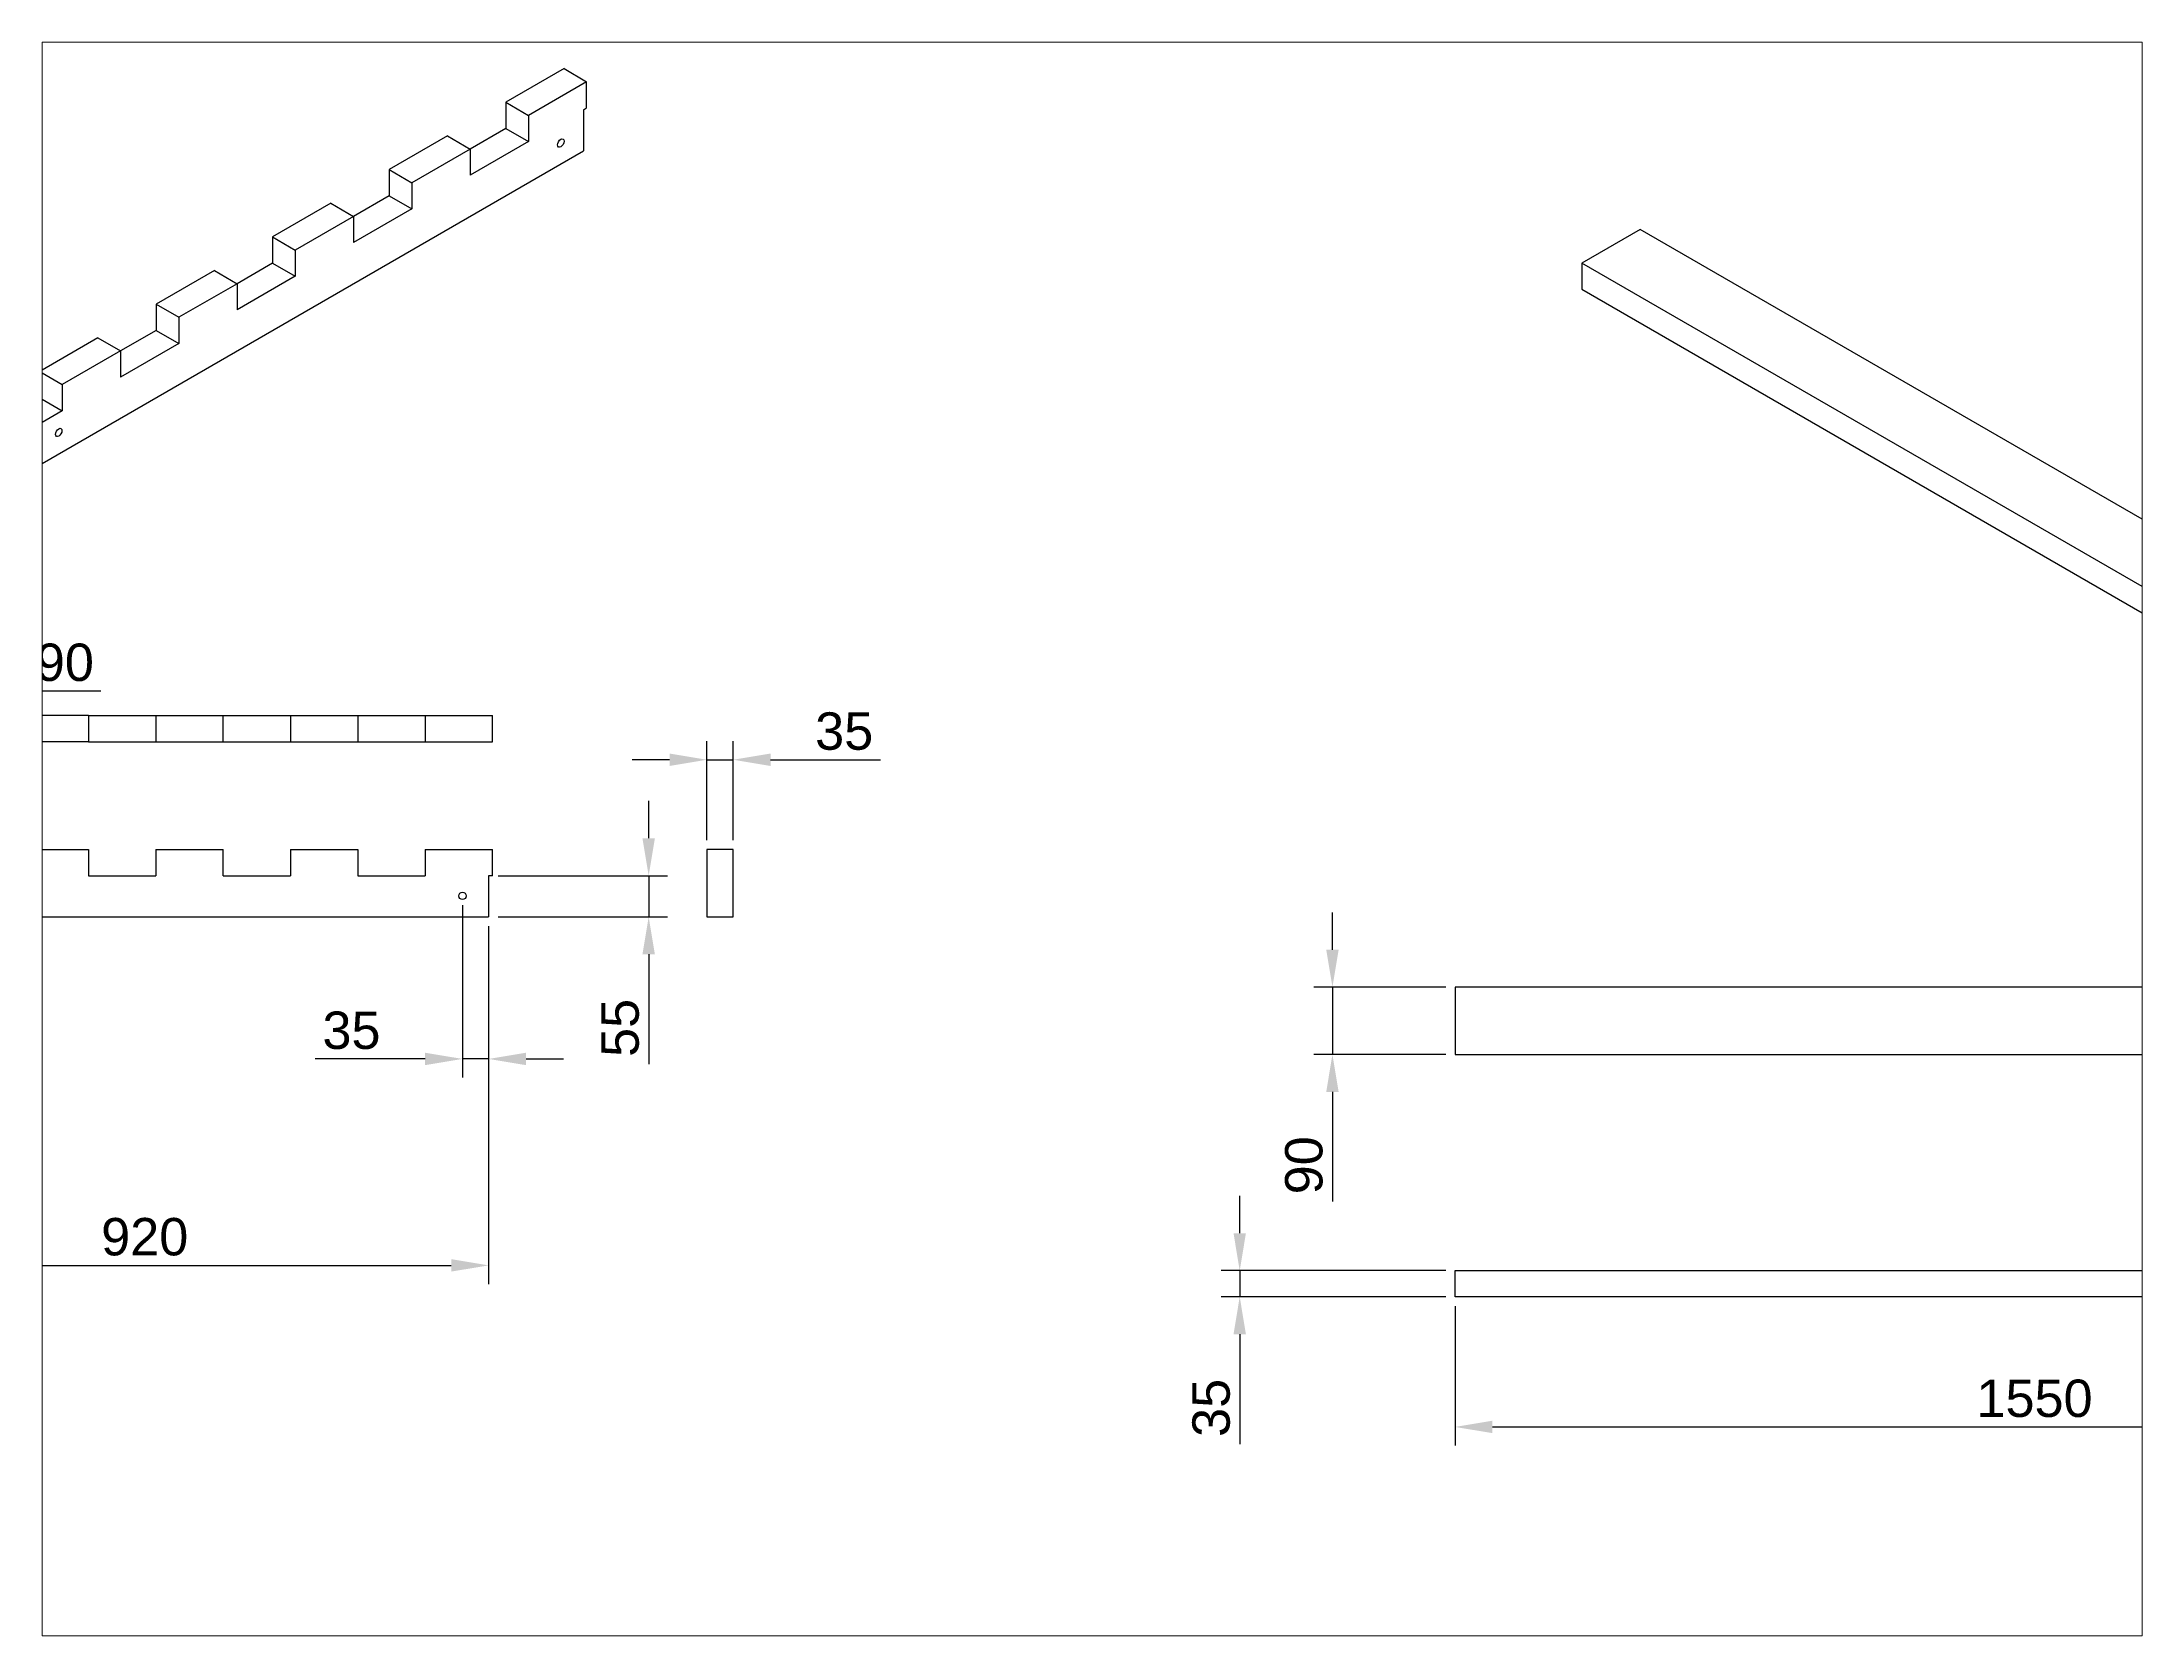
# Paper-space layout 'Layout2' of a CAD drawing. Header units: millimetres. Extents: x 26 to 231, y 20 to 176.
# The model-space entities are those that its viewports show. They can reach past a viewport. Long polylines and large blocks are cut down to what shows.
import ezdxf

# ---------------------------------------------------------------- set-up
doc = ezdxf.new("R2010")
doc.units = ezdxf.units.MM
doc.styles.get("Standard").update_dxf_attribs({"font": 'arial.ttf'})
doc.dimstyles.new('Annotative', dxfattribs={"dimscale": 0, "dimtxt": 2.5, "dimasz": 2.5, "dimexe": 1.25, "dimexo": 0.625, "dimtad": 1, "dimtxsty": 'Standard', "dimcen": 2.5, "dimadec": 0, "dimazin": 0, "dimtfac": 1, "dimtmove": 0, "dimatfit": 3, "dimfxl": 1, "dimarcsym": 0})

# ---------------------------------------------------------------- blocks, each defined once
blk = doc.blocks.new('*D25')
at = {"color": 0, "lineweight": -2, "transparency": 16777216}
for p, q in [((4898, 3229), (4898, 3279)), ((5173.5, 3179), (4873, 3179)), ((4898, 3179), (4898, 3144)), ((5173.5, 3144), (4873, 3144)), ((4898, 3094), (4898, 2947))]:
    blk.add_line(p, q, dxfattribs=at)
at = {"color": 0, "transparency": 16777216}
for points in [[(4889.7, 3229), (4906.3, 3229), (4898, 3179)], [(4889.7, 3094), (4906.3, 3094), (4898, 3144)]]:
    blk.add_solid(points, dxfattribs=at)
at = {"layer": 'Defpoints', "color": 0, "transparency": 16777216}
for p in [(5186, 3179), (4898, 3144), (5186, 3144)]:
    blk.add_point(p, dxfattribs=at)
at = {"color": 0, "transparency": 16777216, "insert": (4860, 2995.5), "char_height": 50, "attachment_point": 5, "rotation": 90}
blk.add_mtext('35', dxfattribs=at)
blk = doc.blocks.new('*D26')
at = {"color": 0, "lineweight": -2, "transparency": 16777216}
for p, q in [((5022, 3608), (5022, 3658)), ((5173.5, 3558), (4997, 3558)), ((5022, 3558), (5022, 3468)), ((5173.5, 3468), (4997, 3468)), ((5022, 3418), (5022, 3271.5))]:
    blk.add_line(p, q, dxfattribs=at)
at = {"color": 0, "transparency": 16777216}
for points in [[(5013.7, 3608), (5030.3, 3608), (5022, 3558)], [(5013.7, 3418), (5030.3, 3418), (5022, 3468)]]:
    blk.add_solid(points, dxfattribs=at)
at = {"layer": 'Defpoints', "color": 0, "transparency": 16777216}
for p in [(5186, 3558), (5022, 3468), (5186, 3468)]:
    blk.add_point(p, dxfattribs=at)
at = {"color": 0, "transparency": 16777216, "insert": (4984, 3319.8), "char_height": 50, "attachment_point": 5, "rotation": 90}
blk.add_mtext('90', dxfattribs=at)
blk = doc.blocks.new('*D27')
at = {"color": 0, "lineweight": -2, "transparency": 16777216}
for p, q in [((5186, 3131.5), (5186, 2945)), ((6736, 3131.5), (6736, 2945)), ((5236, 2970), (6686, 2970))]:
    blk.add_line(p, q, dxfattribs=at)
at = {"color": 0, "transparency": 16777216}
for points in [[(5236, 2978.3), (5236, 2961.7), (5186, 2970)], [(6686, 2978.3), (6686, 2961.7), (6736, 2970)]]:
    blk.add_solid(points, dxfattribs=at)
at = {"layer": 'Defpoints', "color": 0, "transparency": 16777216}
for p in [(5186, 3144), (6736, 3144), (6736, 2970)]:
    blk.add_point(p, dxfattribs=at)
at = {"color": 0, "transparency": 16777216, "insert": (5961, 3008), "char_height": 50, "attachment_point": 5}
blk.add_mtext('1550', dxfattribs=at)
blk = doc.blocks.new('*D50')
at = {"color": 0, "lineweight": -2, "transparency": 16777216}
for p, q in [((2973.5, 3639.5), (2973.5, 3161)), ((3893.5, 3639.5), (3893.5, 3161)), ((3023.5, 3186), (3843.5, 3186))]:
    blk.add_line(p, q, dxfattribs=at)
at = {"color": 0, "transparency": 16777216}
for points in [[(3023.5, 3194.3), (3023.5, 3177.7), (2973.5, 3186)], [(3843.5, 3194.3), (3843.5, 3177.7), (3893.5, 3186)]]:
    blk.add_solid(points, dxfattribs=at)
at = {"layer": 'Defpoints', "color": 0, "transparency": 16777216}
for p in [(2973.5, 3652), (3893.5, 3652), (3893.5, 3186)]:
    blk.add_point(p, dxfattribs=at)
at = {"color": 0, "transparency": 16777216, "insert": (3433.5, 3224), "char_height": 50, "attachment_point": 5}
blk.add_mtext('920', dxfattribs=at)
blk = doc.blocks.new('*D52')
at = {"color": 0, "lineweight": -2, "transparency": 16777216}
for p, q in [((4107.5, 3757), (4107.5, 3807)), ((3906, 3707), (4132.5, 3707)), ((4107.5, 3707), (4107.5, 3652)), ((3906, 3652), (4132.5, 3652)), ((4107.5, 3602), (4107.5, 3455))]:
    blk.add_line(p, q, dxfattribs=at)
at = {"color": 0, "transparency": 16777216}
for points in [[(4099.2, 3757), (4115.8, 3757), (4107.5, 3707)], [(4099.2, 3602), (4115.8, 3602), (4107.5, 3652)]]:
    blk.add_solid(points, dxfattribs=at)
at = {"layer": 'Defpoints', "color": 0, "transparency": 16777216}
for p in [(3893.5, 3707), (3893.5, 3652), (4107.5, 3652)]:
    blk.add_point(p, dxfattribs=at)
at = {"color": 0, "transparency": 16777216, "insert": (4069.6, 3503.5), "char_height": 50, "attachment_point": 5, "rotation": 90}
blk.add_mtext('55', dxfattribs=at)
blk = doc.blocks.new('*D53')
at = {"color": 0, "lineweight": -2, "transparency": 16777216}
for p, q in [((2998.5, 3946), (2998.5, 4029)), ((3088.5, 3933.5), (3088.5, 4029)), ((2948.5, 4004), (2898.5, 4004)), ((2998.5, 4004), (3088.5, 4004)), ((3138.5, 4004), (3285, 4004))]:
    blk.add_line(p, q, dxfattribs=at)
at = {"color": 0, "transparency": 16777216}
for points in [[(2948.5, 4012.3), (2948.5, 3995.7), (2998.5, 4004)], [(3138.5, 4012.3), (3138.5, 3995.7), (3088.5, 4004)]]:
    blk.add_solid(points, dxfattribs=at)
at = {"layer": 'Defpoints', "color": 0, "transparency": 16777216}
for p in [(3088.5, 4004), (2998.5, 3933.5), (3088.5, 3921)]:
    blk.add_point(p, dxfattribs=at)
at = {"color": 0, "transparency": 16777216, "insert": (3236.7, 4042), "char_height": 50, "attachment_point": 5}
blk.add_mtext('90', dxfattribs=at)
blk = doc.blocks.new('*D54')
at = {"color": 0, "lineweight": -2, "transparency": 16777216}
for p, q in [((3088.5, 3946), (3088.5, 3979)), ((3178.5, 3933.5), (3178.5, 3979)), ((3038.5, 3954), (2988.5, 3954)), ((3088.5, 3954), (3178.5, 3954)), ((3228.5, 3954), (3375, 3954))]:
    blk.add_line(p, q, dxfattribs=at)
at = {"color": 0, "transparency": 16777216}
for points in [[(3038.5, 3962.3), (3038.5, 3945.7), (3088.5, 3954)], [(3228.5, 3962.3), (3228.5, 3945.7), (3178.5, 3954)]]:
    blk.add_solid(points, dxfattribs=at)
at = {"layer": 'Defpoints', "color": 0, "transparency": 16777216}
for p in [(3088.5, 3933.5), (3178.5, 3954), (3178.5, 3921)]:
    blk.add_point(p, dxfattribs=at)
at = {"color": 0, "transparency": 16777216, "insert": (3326.7, 3992), "char_height": 50, "attachment_point": 5}
blk.add_mtext('90', dxfattribs=at)
blk = doc.blocks.new('*D55')
at = {"color": 0, "lineweight": -2, "transparency": 16777216}
for p, q in [((4185.5, 3754.5), (4185.5, 3887)), ((4220.5, 3754.5), (4220.5, 3887)), ((4135.5, 3862), (4085.5, 3862)), ((4185.5, 3862), (4220.5, 3862)), ((4270.5, 3862), (4417.5, 3862))]:
    blk.add_line(p, q, dxfattribs=at)
at = {"color": 0, "transparency": 16777216}
for points in [[(4135.5, 3870.3), (4135.5, 3853.7), (4185.5, 3862)], [(4270.5, 3870.3), (4270.5, 3853.7), (4220.5, 3862)]]:
    blk.add_solid(points, dxfattribs=at)
at = {"layer": 'Defpoints', "color": 0, "transparency": 16777216}
for p in [(4220.5, 3862), (4185.5, 3742), (4220.5, 3742)]:
    blk.add_point(p, dxfattribs=at)
at = {"color": 0, "transparency": 16777216, "insert": (4369, 3900), "char_height": 50, "attachment_point": 5}
blk.add_mtext('35', dxfattribs=at)
blk = doc.blocks.new('*D64')
at = {"color": 0, "lineweight": -2, "transparency": 16777216}
for p, q in [((3858.5, 3667.5), (3858.5, 3437)), ((3893.5, 3639.5), (3893.5, 3437)), ((3808.5, 3462), (3661.5, 3462)), ((3893.5, 3462), (3858.5, 3462)), ((3943.5, 3462), (3993.5, 3462))]:
    blk.add_line(p, q, dxfattribs=at)
at = {"color": 0, "transparency": 16777216}
for points in [[(3808.5, 3470.3), (3808.5, 3453.7), (3858.5, 3462)], [(3943.5, 3470.3), (3943.5, 3453.7), (3893.5, 3462)]]:
    blk.add_solid(points, dxfattribs=at)
at = {"layer": 'Defpoints', "color": 0, "transparency": 16777216}
for p in [(3858.5, 3680), (3893.5, 3652), (3858.5, 3462)]:
    blk.add_point(p, dxfattribs=at)
at = {"color": 0, "transparency": 16777216, "insert": (3710, 3500), "char_height": 50, "attachment_point": 5}
blk.add_mtext('35', dxfattribs=at)

msp = doc.modelspace()

# ---------------------------------------------------------------- linework, layer by layer
for p, q in [((3994.263, 4786), (3916.32, 4741)), ((3994.263, 4786), (4024.573, 4768.5)), ((4024.573, 4768.5), (3946.631, 4723.5)), ((4024.573, 4733.5), (4024.573, 4768.5)), ((3916.32, 4741), (3946.631, 4723.5)), ((3916.32, 4741), (3916.32, 4706)), ((3946.631, 4723.5), (3946.631, 4688.5)), ((4020.243, 4731), (4024.573, 4733.5)), ((4020.243, 4731), (4020.243, 4676)), ((3838.378, 4696), (3760.436, 4651)), ((3838.378, 4696), (3868.689, 4678.5)), ((3916.32, 4706), (3868.689, 4678.5)), ((3916.32, 4706), (3946.631, 4688.5)), ((3236.49, 4223.5), (4020.243, 4676)), ((3868.689, 4678.5), (3790.747, 4633.5)), ((3946.631, 4688.5), (3868.689, 4643.5)), ((3868.689, 4678.5), (3868.689, 4643.5)), ((3760.436, 4651), (3790.747, 4633.5)), ((3760.436, 4651), (3760.436, 4616)), ((3760.436, 4616), (3712.804, 4588.5)), ((3760.436, 4616), (3790.747, 4598.5)), ((3790.747, 4633.5), (3790.747, 4598.5)), ((3682.493, 4606), (3604.551, 4561)), ((3712.804, 4588.5), (3634.862, 4543.5)), ((3682.493, 4606), (3712.804, 4588.5)), ((3790.747, 4598.5), (3712.804, 4553.5)), ((3712.804, 4588.5), (3712.804, 4553.5)), ((3604.551, 4561), (3634.862, 4543.5)), ((3604.551, 4561), (3604.551, 4526)), ((5433.603, 4571), (5355.661, 4526)), ((6775.942, 3796), (5433.603, 4571)), ((3604.551, 4526), (3556.92, 4498.5)), ((3604.551, 4526), (3634.862, 4508.5)), ((3634.862, 4543.5), (3634.862, 4508.5)), ((5355.661, 4526), (5355.661, 4491)), ((6698, 3751), (5355.661, 4526)), ((3526.609, 4516), (3448.667, 4471)), ((3556.92, 4498.5), (3478.977, 4453.5)), ((3526.609, 4516), (3556.92, 4498.5)), ((3634.862, 4508.5), (3556.92, 4463.5)), ((3556.92, 4498.5), (3556.92, 4463.5)), ((3448.667, 4471), (3478.977, 4453.5)), ((3448.667, 4471), (3448.667, 4436)), ((5355.661, 4491), (6698, 3716)), ((3478.977, 4453.5), (3478.977, 4418.5)), ((3370.724, 4426), (3292.782, 4381)), ((3370.724, 4426), (3401.035, 4408.5)), ((3448.667, 4436), (3401.035, 4408.5)), ((3478.977, 4418.5), (3401.035, 4373.5)), ((3448.667, 4436), (3478.977, 4418.5)), ((3401.035, 4408.5), (3323.093, 4363.5)), ((3401.035, 4408.5), (3401.035, 4373.5)), ((3292.782, 4381), (3323.093, 4363.5)), ((3292.782, 4381), (3292.782, 4346)), ((3323.093, 4363.5), (3323.093, 4328.5)), ((3292.782, 4346), (3245.151, 4318.5)), ((3323.093, 4328.5), (3245.151, 4283.5)), ((3292.782, 4346), (3323.093, 4328.5)), ((3358.5, 3921), (3268.5, 3921)), ((3358.5, 3921), (3358.5, 3886)), ((3358.5, 3921), (3448.5, 3921)), ((3448.5, 3921), (3448.5, 3886)), ((3448.5, 3921), (3448.5, 3921)), ((3448.5, 3921), (3538.5, 3921)), ((3538.5, 3886), (3538.5, 3921)), ((3538.5, 3921), (3628.5, 3921)), ((3628.5, 3921), (3628.5, 3886)), ((3628.5, 3921), (3718.5, 3921)), ((3718.5, 3921), (3718.5, 3886)), ((3718.5, 3921), (3808.5, 3921)), ((3808.5, 3921), (3808.5, 3886)), ((3808.5, 3921), (3898.5, 3921)), ((3898.5, 3886), (3898.5, 3921)), ((3358.5, 3886), (3268.5, 3886)), ((3358.5, 3886), (3448.5, 3886)), ((3448.5, 3886), (3448.5, 3886)), ((3448.5, 3886), (3538.5, 3886)), ((3538.5, 3886), (3628.5, 3886)), ((3628.5, 3886), (3718.5, 3886)), ((3718.5, 3886), (3808.5, 3886)), ((3808.5, 3886), (3898.5, 3886)), ((3268.5, 3742), (3358.5, 3742)), ((3358.5, 3742), (3358.5, 3707)), ((3448.5, 3742), (3538.5, 3742)), ((3448.5, 3742), (3448.5, 3707)), ((3538.5, 3707), (3538.5, 3742)), ((3628.5, 3742), (3718.5, 3742)), ((3628.5, 3742), (3628.5, 3707)), ((3718.5, 3742), (3718.5, 3707)), ((3808.5, 3742), (3898.5, 3742)), ((3808.5, 3742), (3808.5, 3707)), ((3898.5, 3707), (3898.5, 3742)), ((4220.5, 3742), (4185.5, 3742)), ((4185.5, 3742), (4185.5, 3652)), ((4220.5, 3652), (4220.5, 3742)), ((3358.5, 3707), (3448.5, 3707)), ((3448.5, 3707), (3448.5, 3707)), ((3538.5, 3707), (3628.5, 3707)), ((3718.5, 3707), (3808.5, 3707)), ((3898.5, 3707), (3893.5, 3707)), ((3893.5, 3707), (3893.5, 3652)), ((2973.5, 3652), (3893.5, 3652)), ((4185.5, 3652), (4220.5, 3652)), ((6736, 3558), (5186, 3558)), ((5186, 3558), (5186, 3468)), ((5186, 3468), (6736, 3468)), ((5186, 3144), (5186, 3179)), ((5186, 3179), (6736, 3179)), ((6736, 3144), (5186, 3144))]:
    msp.add_line(p, q)
msp.add_circle((3858.5, 3680), 5)
for centre in [(3989.932, 4686.5), (3318.452, 4299.53)]:
    msp.add_ellipse(centre, major_axis=(-3.062, -5.303), ratio=0.57735027)

# ---------------------------------------------------------------- dimensions: what is measured, and where the dimension line sits
for base, p1, p2, picture, middle in [((3088.5, 4004), (2998.5, 3933.5), (3088.5, 3921), '*D53', (3236.726, 4042.029)), ((3178.5, 3954), (3088.5, 3933.5), (3178.5, 3921), '*D54', (3326.726, 3992.029)), ((4220.5, 3862), (4185.5, 3742), (4220.5, 3742), '*D55', (4368.982, 3900.046)), ((3858.5, 3462), (3893.5, 3652), (3858.5, 3680), '*D64', (3710.018, 3500.046)), ((6736, 2970), (5186, 3144), (6736, 3144), '*D27', (5961, 3008.029))]:
    dim = msp.add_linear_dim(base=base, p1=p1, p2=p2, dimstyle='Annotative')
    dim.commit()
    dim.dimension.update_dxf_attribs({"geometry": picture, "text_midpoint": middle})
for base, p1, p2, picture, middle in [((4107.5, 3652), (3893.5, 3707), (3893.5, 3652), '*D52', (4069.574, 3503.501)), ((5022, 3468), (5186, 3558), (5186, 3468), '*D26', (4983.971, 3319.774)), ((4898, 3144), (5186, 3179), (5186, 3144), '*D25', (4859.954, 2995.518))]:
    dim = msp.add_linear_dim(base=base, p1=p1, p2=p2, angle=90, dimstyle='Annotative')
    dim.commit()
    dim.dimension.update_dxf_attribs({"geometry": picture, "text_midpoint": middle})
dim = msp.add_linear_dim(base=(3893.5, 3186), p1=(2973.5, 3652), p2=(3893.5, 3652), dimstyle='Annotative')
dim.commit()
dim.dimension.update_dxf_attribs({"geometry": '*D50', "text_midpoint": (3433.5, 3186), "dimtype": 160})

psp = doc.layouts.new('Layout2')

# ---------------------------------------------------------------- viewports
at = {"layer": '0'}
psp.add_viewport(center=(128.5, 97.5), size=(205.6, 156), view_center_point=(4700.43, 3756.046), view_height=2131.06489, dxfattribs=at)

doc.saveas('drawing.dxf')
